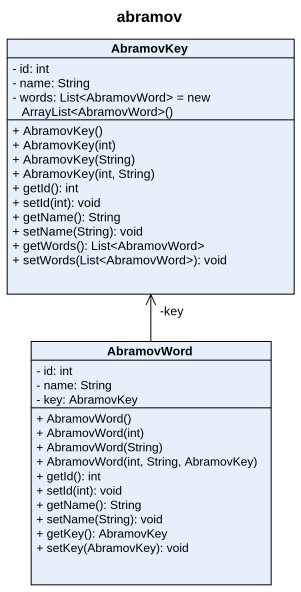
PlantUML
@startuml
title abramov
hide circle
hide empty members
skinparam classAttributeIconSize 0
class AbramovKey {
  - id: int
  - name: String
  {field} - words: List<AbramovWord> = new ArrayList<AbramovWord>()
  + AbramovKey()
  + AbramovKey(int)
  + AbramovKey(String)
  + AbramovKey(int, String)
  + getId(): int
  + setId(int): void
  + getName(): String
  + setName(String): void
  + getWords(): List<AbramovWord>
  + setWords(List<AbramovWord>): void
}
class AbramovWord {
  - id: int
  - name: String
  - key: AbramovKey
  + AbramovWord()
  + AbramovWord(int)
  + AbramovWord(String)
  + AbramovWord(int, String, AbramovKey)
  + getId(): int
  + setId(int): void
  + getName(): String
  + setName(String): void
  + getKey(): AbramovKey
  + setKey(AbramovKey): void
}
AbramovWord -up-> "-key" AbramovKey
@enduml
